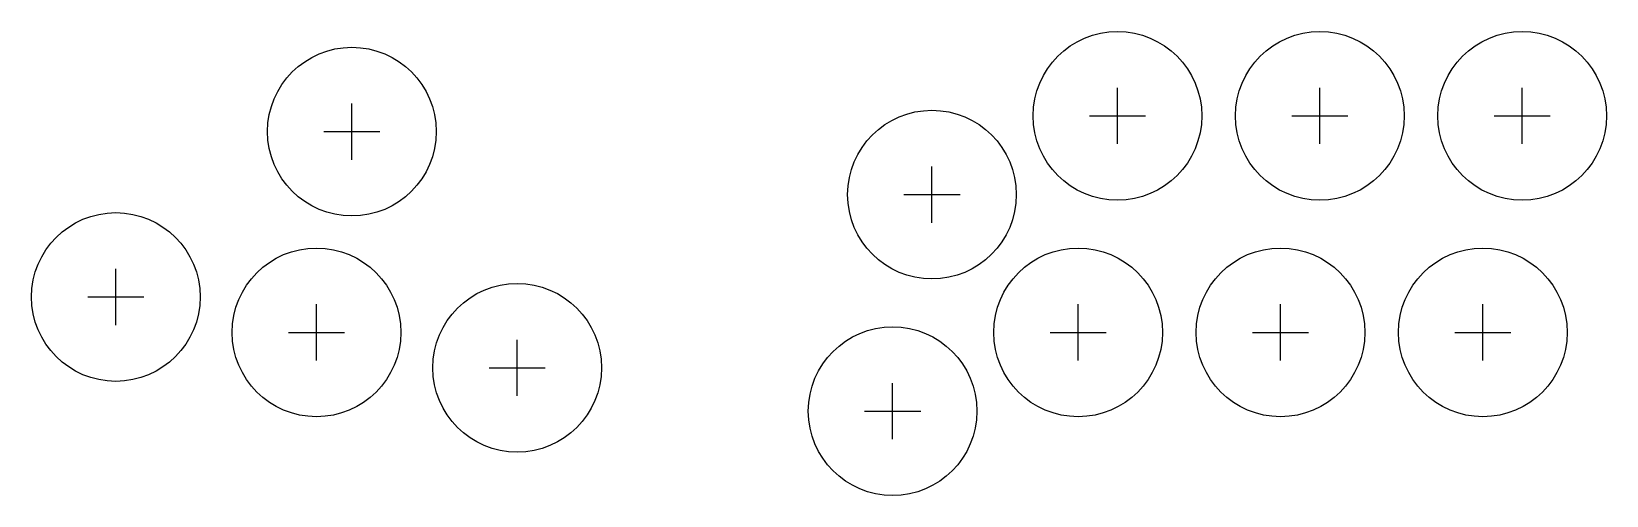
# Model space of a CAD drawing. Header units: millimetres. Extents: x -41 to 184, y -23 to 43.
import ezdxf

# ---------------------------------------------------------------- set-up
doc = ezdxf.new("R2010")
doc.units = ezdxf.units.MM
doc.layers.add('BUTTONS', color=1, linetype='Continuous')
doc.layers.add('REFERENCE', color=8, linetype='Continuous')

msp = doc.modelspace()

# ---------------------------------------------------------------- linework, layer by layer
at = {"layer": 'BUTTONS'}
for centre in [(114, 30.8), (142.8, 30.8), (171.6, 30.8), (5.0358, 28.5594), (87.6, 19.6), (-28.5594, 5.0358), (0, 0), (108.4, 0), (137.2, 0), (166, 0), (28.5594, -5.0358), (82, -11.2)]:
    msp.add_circle(centre, 12, dxfattribs=at)
at = {"layer": 'REFERENCE'}
for p, q in [((114, 26.8), (114, 34.8)), ((142.8, 26.8), (142.8, 34.8)), ((171.6, 26.8), (171.6, 34.8)), ((5.0358, 24.5594), (5.0358, 32.5594)), ((110, 30.8), (118, 30.8)), ((138.8, 30.8), (146.8, 30.8)), ((167.6, 30.8), (175.6, 30.8)), ((1.0358, 28.5594), (9.0358, 28.5594)), ((87.6, 15.6), (87.6, 23.6)), ((83.6, 19.6), (91.6, 19.6)), ((-28.5594, 1.0358), (-28.5594, 9.0358)), ((-32.5594, 5.0358), (-24.5594, 5.0358)), ((0, -4), (0, 4)), ((108.4, -4), (108.4, 4)), ((137.2, -4), (137.2, 4)), ((166, -4), (166, 4)), ((-4, 0), (4, 0)), ((104.4, 0), (112.4, 0)), ((133.2, 0), (141.2, 0)), ((162, 0), (170, 0)), ((28.5594, -9.0358), (28.5594, -1.0358)), ((24.5594, -5.0358), (32.5594, -5.0358)), ((82, -15.2), (82, -7.2)), ((78, -11.2), (86, -11.2))]:
    msp.add_line(p, q, dxfattribs=at)

doc.saveas('drawing.dxf')
